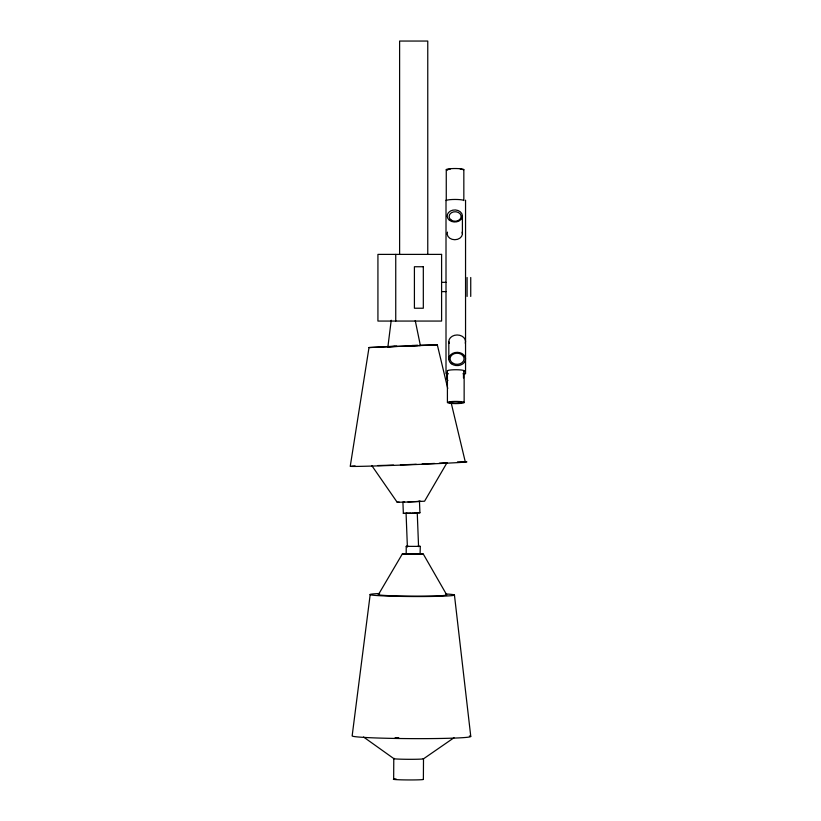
<?xml version="1.0" encoding="UTF-8"?>
<svg xmlns="http://www.w3.org/2000/svg" width="821" height="821" viewBox="0 0 821 821"><rect width="100%" height="100%" fill="white"/><g stroke="black" fill="none" stroke-linecap="round" stroke-linejoin="round"><path stroke-width="1.23" d="M393.659 779.211L393.782 758.583L363.529 736.991M417.971 546.181L420.28 546.396L420.095 554.093L406.19 553.97L406.231 546.345L408.027 546.15M423.379 779.457L423.503 758.83L454.013 737.74M415.241 320.559L420.373 345.518L387.902 346.801L391.227 320.252M370.179 594.63L352.147 735.944A59.389 2.432 0.3 0 0 419.552 738.643A59.389 2.432 0.3 0 0 469.366 735.985M350.228 466.4L369.009 347.55L396.717 346.072M371.769 465.548L397.19 502.267L407.165 502.042L424.57 501.21L447.065 462.623L439.338 463.188M378.389 594.64L402.321 553.97L407.093 553.611M420.28 546.396L406.231 546.345M406.19 553.97L406.939 553.826M379.086 594.281A34.225 1.406 0.3 0 0 409.874 596.149A34.225 1.406 0.3 0 0 446.747 594.907L423.297 554.052L402.321 553.97M387.902 346.801L395.086 346.349M447.743 388.456L437.326 344.882L369.009 347.55M397.19 502.267L399.119 502.113M407.39 547.063L406.077 513.289L407.083 513.217M418.566 546.642L417.253 512.858L414 513.043M412.604 513.104L419.921 512.766L419.469 501.405L408.016 501.949M404.579 502.052L402.916 502.072L403.347 513.392L412.747 513.135M434.566 463.434L422.107 464.009M416.247 464.255L400.412 464.871M411.136 513.166L403.357 513.412M411.865 345.487L417.766 345.282M393.546 465.107L377.742 465.558M420.116 345.2L437.326 344.882M411.321 345.703L417.653 345.528M418.823 501.292L420.691 501.241M416.699 512.807L419.921 512.766M441.595 282.332L446.008 282.332M441.595 291.609L446.008 291.609M448.451 373.781L446.008 373.781L446.008 200.16M463.106 373.781L465.548 373.781L465.548 200.16M418.895 501.395L419.469 501.405M419.541 345.497L420.373 345.518M419.839 553.734L423.297 554.052M451.016 402.157L465.291 461.915M454.434 594.968L470.772 736.416M470.741 277.498L470.741 296.443M467.087 277.498L467.087 296.443M464.142 370.907L464.142 402.577A8.384 1.098 0 0 1 451.037 403.398A8.384 1.098 0 0 1 452.155 401.51A8.384 1.098 0 0 1 464.142 402.577M463.834 169.67L463.834 200.601A8.785 1.149 0 0 0 455.05 199.452A8.785 1.149 0 0 0 446.265 200.601L446.265 169.67M463.485 373.083L463.485 377.947M462.408 215.974L462.408 233.677M448.81 341.68L448.81 359.034M447.414 370.743L447.414 402.413M446.768 373.083L446.768 377.947M427.762 254.387L427.762 41.05L399.611 41.05L399.611 254.387M395.743 254.387L395.743 321.062M449.108 343.404A8.374 6.64 0 0 1 457.102 334.978A8.374 6.64 0 0 1 465.281 343.281M462.151 232.117A7.615 6.034 0 0 1 454.793 239.722A7.615 6.034 0 0 1 447.445 232.117M457.471 461.884A57.583 0.677 -2.2 0 1 411.003 464.717A57.583 0.677 -2.2 0 1 355.103 465.938M445.629 593.942A42.179 1.724 0.3 0 1 440.61 596.251A42.179 1.724 0.3 0 1 383.263 595.882A42.179 1.724 0.3 0 1 379.62 593.511M398.76 737.73A47.413 1.94 0.3 0 1 395.147 737.668M423.205 758.666A14.881 0.605 0.3 0 1 407.811 759.302A14.881 0.605 0.3 0 1 394.511 758.43M423.082 779.293A14.881 0.605 0.3 0 1 405.759 779.919A14.881 0.605 0.3 0 1 396.071 778.924M447.445 170.245A8.785 1.149 0 0 1 453.9 168.531A8.785 1.149 0 0 1 463.537 169.968M448.451 169.619A6.866 0.893 0 0 1 450.462 168.982M460.181 168.982A6.866 0.893 0 0 1 462.182 169.619M447.886 380.492A8.364 5.09 0 0 1 447.055 376.623M447.537 371.02A8.384 1.098 0 0 1 456.425 369.737A8.384 1.098 0 0 1 463.691 371.184M441.595 254.387L377.927 254.387L377.927 321.062L441.595 321.062L441.595 254.387M423.318 266.743L414.41 266.743L414.41 308.224L423.318 308.224L423.318 266.743M451.314 363.713A8.374 6.64 0 0 0 465.281 360.624A8.374 6.64 0 0 0 454.937 352.568A8.374 6.64 0 0 0 451.314 363.713M453.192 363.385A6.999 5.552 0 0 0 464.07 359.136A6.999 5.552 0 0 0 453.992 353.779A6.999 5.552 0 0 0 453.192 363.385M449.415 220.244A7.615 6.034 0 0 0 462.151 217.534A7.615 6.034 0 0 0 452.823 210.145A7.615 6.034 0 0 0 449.415 220.244M450.903 219.884A6.014 4.772 0 0 0 460.94 217.698A6.014 4.772 0 0 0 453.531 211.89A6.014 4.772 0 0 0 450.903 219.884M451.807 403.173A6.178 0.811 0 0 0 461.576 402.598A6.178 0.811 0 0 0 452.915 401.777A6.178 0.811 0 0 0 451.807 403.173"/></g></svg>
